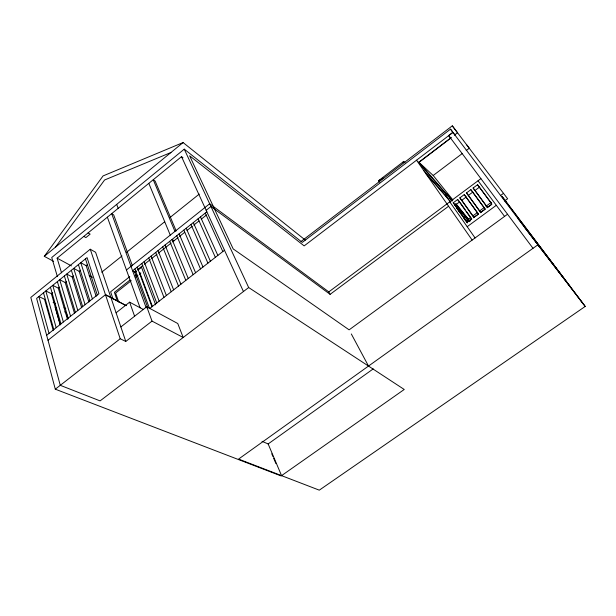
<?xml version="1.0" encoding="UTF-8"?>
<svg xmlns="http://www.w3.org/2000/svg" width="616" height="616" viewBox="0 0 616 616"><rect width="100%" height="100%" fill="white"/><g stroke="black" fill="none" stroke-linecap="round" stroke-linejoin="round"><path stroke-width="0.92" d="M53.615 261.323L44.29 256.341L103.064 175.922L183.083 142.558L305.32 240.094M55.332 247.401L104.581 179.995L170.948 152.506M402.517 162.747L403.788 161.407L405.028 162.793M44.29 256.341L183.083 142.558M452.467 131.724L450.504 129.16L302.287 242.411L184.246 149.157L51.736 257.496L57.396 276.599M61.538 272.826L57.126 258.166L181.52 156.656L183.006 157.811M120.875 326.942L146.747 306.753L177.77 323.523L183.198 337.491L152.029 321.113L125.779 341.441L95.603 252.29L90.259 249.226L30.8 297.42L55.301 389.181L281.142 475.937L404.235 389.474L248.672 287.541L184.246 149.157M56.179 327.681L45.815 290.952L51.405 293.716L52.714 292.662M63.356 321.976L52.745 285.347L58.297 288.157L59.621 287.095M70.571 316.239L59.706 279.718L65.227 282.567L66.551 281.504M77.816 310.479L66.697 274.066L72.18 276.961L73.504 275.891M85.093 304.689L73.712 268.391L79.164 271.325L80.496 270.255M92.4 298.883L80.758 262.685L86.171 265.673L87.511 264.587M101.702 272.21L121.96 255.987M126.457 252.375L164.726 221.729M169.977 217.525L199.238 194.086M126.442 269.993L209.671 203.765L328.79 291.899L330.107 294.348L448.587 206.245M46.654 335.258L98.922 293.693L87.049 257.603L36.621 298.39L60.268 385.316L100.092 400.893L248.672 287.541M206.152 210.31L210.941 206.499L330.107 294.348M206.853 211.827L132.617 270.778L134.688 271.972L147.94 307.985M48.017 340.271L105.467 294.694L126.234 305.644L105.467 294.694M134.688 271.972L136.167 270.794M137.653 269.615L142.858 265.488M144.344 264.31L150.281 259.598M151.767 258.42L156.964 254.293M158.451 253.114L171.079 243.104M172.565 241.919L178.07 237.553M179.495 236.429L184.746 232.263M186.994 230.476L192.254 226.311M193.755 225.117L199.006 220.952M201.255 219.165L206.506 214.999M129.753 276.63L110.611 291.807L113.067 299.053M134.904 272.541L136.375 271.371M137.845 270.208L141.526 267.29L155.656 304.866M130.022 279.995L114.391 292.369L117.494 301.409M135.227 275.868L136.714 274.69M131.239 280.68L115.623 293.039L118.734 302.063M135.697 277.154L137.922 275.39M139.416 274.212L140.902 273.034M116.085 312.797L129.622 302.163L143.135 309.386M224.494 250.242L149.557 308.616L134.912 268.953M55.301 389.181L120.205 338.762L125.779 341.441M379.749 182.12L378.455 180.788L403.788 161.407M301.078 241.457L452.29 125.841L457.542 132.763L454.508 135.073M533.009 248.31L448.664 135.535L452.883 132.317L454.916 134.966M452.96 132.417L304.158 245.9L189.628 155.809L233.202 248.933L349.118 329.853L507.538 214.245M447.077 194.671L418.857 162.231L451.474 137.383M418.618 162.616L450.712 138.177M418.857 162.231L433.194 175.483L462.37 153.461M466.204 150.558L469.277 148.24L452.29 125.841M450.519 202.071L445.684 195.172L446.993 194.194L452.514 200.539M328.79 291.899L480.903 178.64M457.634 199.515L471.548 219.111L467.051 222.415L453.245 202.787L457.634 199.515L459.143 201.278M464.248 194.602L478.309 214.137L473.796 217.456L459.836 197.882L464.248 194.602L478.586 214.129M470.878 189.666L485.092 209.147L480.565 212.474L466.458 192.962L470.878 189.666L485.323 209.17M477.539 184.715L491.907 204.135L487.364 207.476L473.096 188.019L477.539 184.715L491.607 203.534M453.245 202.787L455.27 205.113L459.652 201.863M459.836 197.882L461.838 200.239L466.235 196.974M466.458 192.962L468.43 195.341L472.842 192.069M473.096 188.019L475.044 190.429L479.471 187.149M470.686 217.502L468.399 219.188L455.871 203.634M472.98 215.816L477.554 212.443M479.849 210.764L484.43 207.392M485.955 206.268L491.298 202.333M500.454 195.588L503.511 193.339M471.895 218.926L469.623 220.597L455.332 204.204M473.411 217.81L477.962 214.468M480.234 212.797L484.777 209.455M487.048 207.785L491.599 204.435M467.19 226.688L496.303 205.313M504.535 201.039L507.63 198.768L466.797 144.976M262.031 441.333L268.145 443.943L373.25 368.884M585.2 306.437L319.288 490.159L238.561 459.089L537.837 244.852L585.2 306.437L502.209 196.635L583.852 304.681M378.455 180.788L380.049 179.88M381.643 178.971L383.237 178.062M56.657 308.015L55.178 307.307L60.168 324.717M64.711 311.896L66.166 312.597L68.037 318.949M53.115 302.356L55.648 303.588M64.095 307.692L65.789 308.516M57.126 258.166L71.448 265.912M89.143 275.483L92.508 277.308M83.822 236.382L85.886 237.591L90.136 234.126L88.08 232.91M174.051 240.74L172.072 239.447L188.25 278.478M425.748 173.45L449.418 200.5M445.684 195.172L446.908 196.581M423.546 170.286L447.247 197.413M456.479 207.969L459.544 211.473L460.83 210.518L468.56 221.483M455.578 204.065L460.475 209.71L468.738 221.406M448.333 196.119L452.283 200.7M446.793 194.964L416.524 160.206L472.149 240.071M461.815 212.22L469.954 221.567M433.194 175.483L452.883 199.93M448.664 135.535L450.635 138.076M524.994 227.789L570.308 286.756M504.535 199.715L506.106 201.763M518.071 218.618L563.871 278.24M450.504 129.16L539.608 247.155M478.055 180.765L504.566 216.416M475.044 190.429L487.641 207.6M468.43 195.341L480.827 212.474M461.838 200.239L474.104 217.417M460.206 202.649L465.203 209.679M466.312 211.25L471.309 218.28M455.27 205.113L467.405 222.345M449.842 197.89L451.49 200.239M454.8 204.935L467.467 222.946M446.993 194.194L451.952 201.24M458.004 209.848L460.753 213.76M464.056 218.457L465.711 220.805M449.765 201.825L475.075 237.938M351.312 333.949L368.514 366.066M181.52 156.656L243.451 291.53M205.259 213.097L222.83 251.544M200.477 216.894L217.848 255.424M198.09 218.788L215.361 257.357M193.332 222.569L210.403 261.223M190.952 224.455L207.923 263.155M186.217 228.22L202.987 266.998M183.845 230.099L200.516 268.923M268.145 443.943L281.566 475.637M179.125 233.849L195.603 272.749M271.779 453.815L272.903 456.471M273.658 458.242L275.899 463.548M176.184 230.954L155.163 181.119L153.238 179.741L174.952 231.393M176.769 235.72L193.147 274.667M148.81 183.345L170.27 235.12M169.723 241.31L185.801 280.38M165.042 245.029L180.927 284.184M162.701 246.885L178.494 286.078M158.042 250.589L173.635 289.859M155.717 252.437L171.217 291.745M151.066 256.125L166.382 295.511M148.749 257.965L163.964 297.389M144.129 261.638L159.151 301.147M141.819 263.471L156.749 303.018M116.686 204.389L118.172 208.354M139.693 272.334L152.36 306.329M137.214 267.128L151.952 306.753M132.409 265.781L113.691 214.93L111.673 213.652L146.177 307.754M146.747 306.753L152.029 321.113M107.361 217.171L140.117 307.861M129.622 302.163L134.596 316.239M90.259 249.226L120.205 338.762M85.47 258.874L97.29 294.995M86.171 265.673L96.15 296.311M78.409 264.595L89.959 300.824M79.164 271.325L88.92 302.056M71.371 270.285L82.659 306.622M72.18 276.961L81.72 307.784M64.364 275.953L75.398 312.397M65.227 282.567L74.551 313.482M57.38 281.597L68.16 318.149M58.297 288.157L67.413 319.157M50.435 287.218L60.961 323.877M51.405 293.716L60.306 324.801M43.513 292.816L53.792 329.583M53.23 330.43L44.537 299.253L38.916 296.535L49.026 333.372"/></g></svg>
